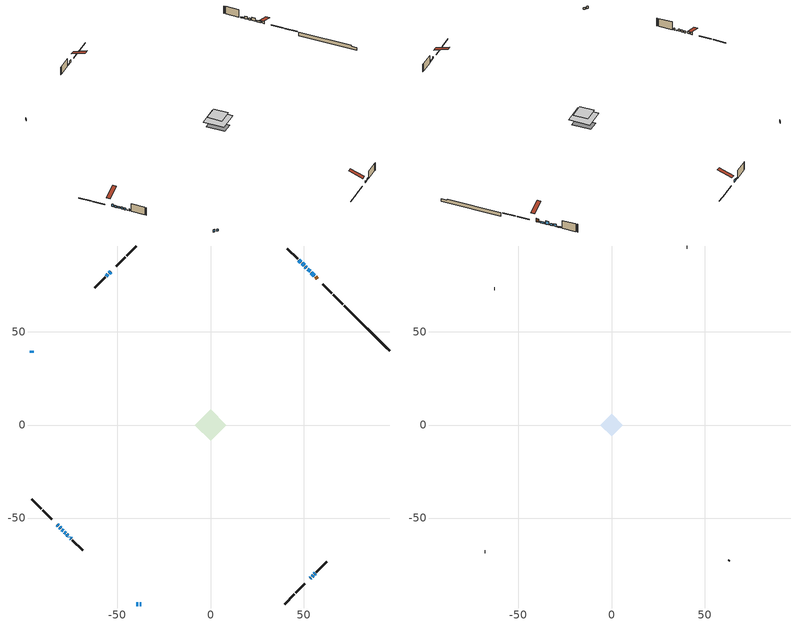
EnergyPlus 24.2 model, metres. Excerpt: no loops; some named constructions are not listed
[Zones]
conditioned space
 floor adiabatic (AdiabaticFloorConstruction): -8.58,0 0,8.58 8.58,0 0,-8.58 z2.75
 floor foundation (Slab1 construction): -6.09,1.74 -1.74,6.09 6.09,-1.74 1.74,-6.09 z-2.03
 wall outside (RimJoist1 construction): 39.86,-96.22 45.11,-90.96 / -96.22,-39.86 -90.96,-45.11 / -39.86,96.22 -45.11,90.96 / 71.21,64.87 65.95,70.13 z0.31:0.61
 wall outside (RimJoist2 construction): 45.77,-90.3 50.76,-85.31 / -90.3,-45.77 -85.31,-50.76 / -45.77,90.3 -50.76,85.31 / 65.29,70.78 60.3,75.77 z0.31:0.61
 wall outside (AdiabaticWallConstruction 1): 57.43,78.64 56.49,79.59 z0.31:2.34
 wall outside (AdiabaticWallConstruction): 55.83,80.25 54.18,81.9 z0.31:1.3; 53.63,-82.44 53.91,-82.17 / -81.14,-54.94 -80.49,-55.58 / -78.53,-57.54 -77.92,-58.15 / -77.27,-58.81 -76.65,-59.42 / -38.01,-96.22 -37.1,-96.22 / -75.18,-60.89 -74.88,-61.19 z0.31:1.53; 53.52,82.55 52.24,83.83 z0.31:2.39; 51.59,84.49 50.94,85.13 z0.31:1.38; 50.29,85.79 49.21,86.87 / -53.63,82.44 -54.5,81.58 z0.31:1.83; -96.22,39.86 -96.22,38.94 / -82.44,-53.63 -81.79,-54.28 / -39.86,-96.22 -38.94,-96.22 z0.31:1.84; 48.55,87.52 47.45,88.62 / -55.15,80.92 -56.02,80.06 / 54.56,-81.51 55.21,-80.86 z0.31:0.95; -79.84,-56.24 -79.19,-56.89 z0.31:1.35; 55.87,-80.21 56.3,-79.77 z0.31:1.33; -76,-60.07 -75.83,-60.24 z0.3:0.54
 wall outside (Wall1 construction): 56.96,-79.12 62.47,-73.61 / -74.23,-61.85 -68.72,-67.36 / -56.67,79.4 -62.18,73.89 / 46.8,89.28 41.29,94.79 z0.31:5.19
 wall foundation (FoundationWall1 construction): 71.86,64.21,-2.03 71.86,64.21,0.31 93.78,42.29,0.31 93.78,42.29,-0.37 96.22,39.86,-0.37 96.22,39.86,-2.03
 window (WindowConstruction): 55.83,80.25 54.18,81.9 z0.31:1.3
 window (WindowConstruction 16): 53.63,-82.44 53.91,-82.17 z0.31:1.53
 window (WindowConstruction 7): 53.52,82.55 52.25,83.83 z0.31:2.39
 window (WindowConstruction 8): 51.59,84.49 50.94,85.13 z0.31:1.38
 window (WindowConstruction 9): 50.28,85.79 49.21,86.87 z0.31:1.83
 window (WindowConstruction 10): -53.63,82.44 -54.5,81.58 z0.31:1.83
 window (WindowConstruction 11): -96.22,39.86 -96.22,38.94 z0.31:1.83
 window (WindowConstruction 12): -82.44,-53.63 -81.8,-54.28 z0.31:1.83
 window (WindowConstruction 13): -81.14,-54.94 -80.49,-55.58 z0.31:1.53
 window (WindowConstruction 14): -39.86,-96.22 -38.94,-96.22 z0.31:1.83
 window (WindowConstruction 17): 48.55,87.52 47.46,88.62 z0.31:0.94
 window (WindowConstruction 18): -55.15,80.92 -56.01,80.06 z0.31:0.94
 window (WindowConstruction 19): 54.57,-81.51 55.21,-80.86 z0.31:0.94
 window (WindowConstruction 1): -79.84,-56.24 -79.19,-56.89 z0.31:1.35
 window (WindowConstruction 2): 55.87,-80.21 56.3,-79.78 z0.31:1.32
 window (WindowConstruction 3): -78.53,-57.54 -77.92,-58.15 z0.31:1.53
 window (WindowConstruction 4): -77.26,-58.81 -76.65,-59.42 z0.31:1.53
 window (WindowConstruction 5): -76,-60.08 -75.84,-60.24 z0.31:0.54
 window (WindowConstruction 6): -38.01,-96.22 -37.1,-96.22 z0.31:1.53
 window (WindowConstruction 15): -75.18,-60.9 -74.88,-61.19 z0.31:1.53
 door (Door): 57.43,78.64 56.49,79.59 z0.31:2.34
 ceiling adiabatic (AdiabaticFloorConstruction): 0,-8.58 8.58,0 0,8.58 -8.58,0 z2.75
attic - vented
 floor to conditioned space (Floor1 construction Reversed): -6.07,0 0,6.07 6.07,0 0,-6.07 z5.19
 wall outside (Wall3 construction): 63.13,-72.95 63.24,-72.83 / -68.06,-68.02 -67.94,-68.13 / -62.84,73.24 -62.96,73.12 / 40.63,95.45 40.51,95.56 z0.31:5.19
 roof outside (Roof1 construction): 52.98,-83.1,5.19 47.07,-77.19,7.97 45.51,-78.75,7.97 51.42,-84.66,5.19; -83.1,-52.98,5.19 -77.19,-47.07,7.97 -78.75,-45.51,7.97 -84.66,-51.42,5.19; -52.98,83.1,5.19 -47.07,77.19,7.97 -45.51,78.75,7.97 -51.42,84.66,5.19; 58.09,77.99,5.19 52.18,72.08,7.97 53.74,70.52,7.97 59.64,76.43,5.19
[Material] Roughness=Rough; Thermal Absorptance=0.9
Name | Thickness {m} | Conductivity {W/m-K} | Density {kg/m3} | Specific Heat {J/kg-K} | Solar Absorptance | Visible Absorptance
ceiling loosefill ins | 0.254 | 0.0480833 | 16.02 | 1046.75 | 0.7 | 0.7
ceiling stud and cavity | 0.1397 | 0.521945 | 65.682 | 1177.47 | 0.7 | 0.7
gypsum board | 0.0127 | 0.160291 | 801 | 837.4 | 0.6 | 0.6
[Construction]
Floor1 construction: ceiling loosefill ins, ceiling stud and cavity, gypsum board
[EnergyManagementSystem:OutputVariable] Type of Data in Variable=Summed; Update Frequency=ZoneTimestep
Name | EMS Variable | EMS Program or Subroutine | Units
clg_unmet_hours_annual_outvar; Energy Management System Output Variable 4 | clg_unmet_hours | unmet_hours_program | hr
loads_htg_roofs_annual_outvar; Energy Management System Output Variable 5 | loads_htg_roofs | component_loads_program | J
loads_htg_ceilings_annual_outvar; Energy Management System Output Variable 6 | loads_htg_ceilings | component_loads_program | J
loads_htg_walls_annual_outvar; Energy Management System Output Variable 7 | loads_htg_walls | component_loads_program | J
loads_htg_rim_joists_annual_outvar; Energy Management System Output Variable 8 | loads_htg_rim_joists | component_loads_program | J
loads_htg_foundation_walls_annual_outvar; Energy Management System Output Variable 9 | loads_htg_foundation_walls | component_loads_program | J
loads_htg_doors_annual_outvar; Energy Management System Output Variable 10 | loads_htg_doors | component_loads_program | J
loads_htg_windows_conduction_annual_outvar; Energy Management System Output Variable 11 | loads_htg_windows_conduction | component_loads_program | J
loads_htg_windows_solar_annual_outvar; Energy Management System Output Variable 12 | loads_htg_windows_solar | component_loads_program | J
loads_htg_skylights_conduction_annual_outvar; Energy Management System Output Variable 13 | loads_htg_skylights_conduction | component_loads_program | J
loads_htg_skylights_solar_annual_outvar; Energy Management System Output Variable 14 | loads_htg_skylights_solar | component_loads_program | J
loads_htg_floors_annual_outvar; Energy Management System Output Variable 15 | loads_htg_floors | component_loads_program | J
loads_htg_slabs_annual_outvar; Energy Management System Output Variable 16 | loads_htg_slabs | component_loads_program | J
loads_htg_internal_mass_annual_outvar; Energy Management System Output Variable 17 | loads_htg_internal_mass | component_loads_program | J
loads_htg_infil_annual_outvar; Energy Management System Output Variable 18 | loads_htg_infil | component_loads_program | J
loads_htg_natvent_annual_outvar; Energy Management System Output Variable 19 | loads_htg_natvent | component_loads_program | J
loads_htg_mechvent_annual_outvar; Energy Management System Output Variable 20 | loads_htg_mechvent | component_loads_program | J
loads_htg_whf_annual_outvar; Energy Management System Output Variable 21 | loads_htg_whf | component_loads_program | J
loads_htg_ducts_annual_outvar; Energy Management System Output Variable 22 | loads_htg_ducts | component_loads_program | J
loads_htg_intgains_annual_outvar; Energy Management System Output Variable 23 | loads_htg_intgains | component_loads_program | J
loads_htg_lighting_annual_outvar; Energy Management System Output Variable 24 | loads_htg_lighting | component_loads_program | J
loads_clg_roofs_annual_outvar; Energy Management System Output Variable 25 | loads_clg_roofs | component_loads_program | J
loads_clg_ceilings_annual_outvar; Energy Management System Output Variable 26 | loads_clg_ceilings | component_loads_program | J
loads_clg_walls_annual_outvar; Energy Management System Output Variable 27 | loads_clg_walls | component_loads_program | J
loads_clg_rim_joists_annual_outvar; Energy Management System Output Variable 28 | loads_clg_rim_joists | component_loads_program | J
loads_clg_foundation_walls_annual_outvar; Energy Management System Output Variable 29 | loads_clg_foundation_walls | component_loads_program | J
loads_clg_doors_annual_outvar; Energy Management System Output Variable 30 | loads_clg_doors | component_loads_program | J
loads_clg_windows_conduction_annual_outvar; Energy Management System Output Variable 31 | loads_clg_windows_conduction | component_loads_program | J
loads_clg_windows_solar_annual_outvar; Energy Management System Output Variable 32 | loads_clg_windows_solar | component_loads_program | J
loads_clg_skylights_conduction_annual_outvar; Energy Management System Output Variable 33 | loads_clg_skylights_conduction | component_loads_program | J
loads_clg_skylights_solar_annual_outvar; Energy Management System Output Variable 34 | loads_clg_skylights_solar | component_loads_program | J
loads_clg_floors_annual_outvar; Energy Management System Output Variable 35 | loads_clg_floors | component_loads_program | J
loads_clg_slabs_annual_outvar; Energy Management System Output Variable 36 | loads_clg_slabs | component_loads_program | J
loads_clg_internal_mass_annual_outvar; Energy Management System Output Variable 37 | loads_clg_internal_mass | component_loads_program | J
loads_clg_infil_annual_outvar; Energy Management System Output Variable 38 | loads_clg_infil | component_loads_program | J
loads_clg_natvent_annual_outvar; Energy Management System Output Variable 39 | loads_clg_natvent | component_loads_program | J
loads_clg_mechvent_annual_outvar; Energy Management System Output Variable 40 | loads_clg_mechvent | component_loads_program | J
loads_clg_whf_annual_outvar; Energy Management System Output Variable 41 | loads_clg_whf | component_loads_program | J
loads_clg_ducts_annual_outvar; Energy Management System Output Variable 42 | loads_clg_ducts | component_loads_program | J
loads_clg_intgains_annual_outvar; Energy Management System Output Variable 43 | loads_clg_intgains | component_loads_program | J
loads_clg_lighting_annual_outvar; Energy Management System Output Variable 44 | loads_clg_lighting | component_loads_program | J
loads_htg_tot_annual_outvar; Energy Management System Output Variable 1; Energy Management System Output Variable 45 | loads_htg_tot | total_loads_program | J
loads_clg_tot_annual_outvar; Energy Management System Output Variable 2; Energy Management System Output Variable 46 | loads_clg_tot | total_loads_program | J
Energy Management System Output Variable 3 | htg_unmet_hours | unmet_hours_program | hr
[Schedule:Day:Interval]
interior lighting schedule day: No, 01:00, 0.108182, 04:00, 0.0901515, 05:00, 0.0991667, 06:00, 0.162273, 07:00, 0.270455, 08:00, 0.342576, 10:00, 0.369621, 11:00, 0.351591, 12:00, 0.333561, 13:00, 0.324545, 14:00, 0.31553, 15:00, 0.333561, 16:00, 0.369621, 17:00, 0.450758, 18:00, 0.585985, 19:00, 0.775303, 20:00, 0.955606, 21:00, 0.991667, 22:00, 0.712197, 23:00, 0.360606, 24:00, 0.162273
interior lighting schedule day 1: No, 01:00, 0.100909, 04:00, 0.0840909, 05:00, 0.0925, 06:00, 0.151364, 07:00, 0.252273, 08:00, 0.319545, 10:00, 0.344773, 11:00, 0.327955, 12:00, 0.311136, 13:00, 0.302727, 14:00, 0.294318, 15:00, 0.311136, 16:00, 0.344773, 17:00, 0.420455, 18:00, 0.546591, 19:00, 0.723182, 20:00, 0.891364, 21:00, 0.925, 22:00, 0.664318, 23:00, 0.336364, 24:00, 0.151364
interior lighting schedule day 2: No, 01:00, 0.0927273, 04:00, 0.0772727, 05:00, 0.085, 06:00, 0.139091, 07:00, 0.231818, 08:00, 0.293636, 10:00, 0.316818, 11:00, 0.301364, 12:00, 0.285909, 13:00, 0.278182, 14:00, 0.270455, 15:00, 0.285909, 16:00, 0.316818, 17:00, 0.386364, 18:00, 0.502273, 19:00, 0.664545, 20:00, 0.819091, 21:00, 0.85, 22:00, 0.610455, 23:00, 0.309091, 24:00, 0.139091
interior lighting schedule day 3: No, 01:00, 0.0845455, 04:00, 0.0704545, 05:00, 0.0775, 06:00, 0.126818, 07:00, 0.211364, 08:00, 0.267727, 10:00, 0.288864, 11:00, 0.274773, 12:00, 0.260682, 13:00, 0.253636, 14:00, 0.246591, 15:00, 0.260682, 16:00, 0.288864, 17:00, 0.352273, 18:00, 0.457955, 19:00, 0.605909, 20:00, 0.746818, 21:00, 0.775, 22:00, 0.556591, 23:00, 0.281818, 24:00, 0.126818
interior lighting schedule day 4: No, 01:00, 0.0763636, 04:00, 0.0636364, 05:00, 0.07, 06:00, 0.114545, 07:00, 0.190909, 08:00, 0.241818, 10:00, 0.260909, 11:00, 0.248182, 12:00, 0.235455, 13:00, 0.229091, 14:00, 0.222727, 15:00, 0.235455, 16:00, 0.260909, 17:00, 0.318182, 18:00, 0.413636, 19:00, 0.547273, 20:00, 0.674545, 21:00, 0.7, 22:00, 0.502727, 23:00, 0.254545, 24:00, 0.114545
interior lighting schedule day 5: No, 01:00, 0.0727273, 04:00, 0.0606061, 05:00, 0.0666667, 06:00, 0.109091, 07:00, 0.181818, 08:00, 0.230303, 10:00, 0.248485, 11:00, 0.236364, 12:00, 0.224242, 13:00, 0.218182, 14:00, 0.212121, 15:00, 0.224242, 16:00, 0.248485, 17:00, 0.30303, 18:00, 0.393939, 19:00, 0.521212, 20:00, 0.642424, 21:00, 0.666667, 22:00, 0.478788, 23:00, 0.242424, 24:00, 0.109091
interior lighting schedule day 6: No, 01:00, 0.0745455, 04:00, 0.0621212, 05:00, 0.0683333, 06:00, 0.111818, 07:00, 0.186364, 08:00, 0.236061, 10:00, 0.254697, 11:00, 0.242273, 12:00, 0.229848, 13:00, 0.223636, 14:00, 0.217424, 15:00, 0.229848, 16:00, 0.254697, 17:00, 0.310606, 18:00, 0.403788, 19:00, 0.534242, 20:00, 0.658485, 21:00, 0.683333, 22:00, 0.490758, 23:00, 0.248485, 24:00, 0.111818
interior lighting schedule day 7: No, 01:00, 0.08, 04:00, 0.0666667, 05:00, 0.0733333, 06:00, 0.12, 07:00, 0.2, 08:00, 0.253333, 10:00, 0.273333, 11:00, 0.26, 12:00, 0.246667, 13:00, 0.24, 14:00, 0.233333, 15:00, 0.246667, 16:00, 0.273333, 17:00, 0.333333, 18:00, 0.433333, 19:00, 0.573333, 20:00, 0.706667, 21:00, 0.733333, 22:00, 0.526667, 23:00, 0.266667, 24:00, 0.12
interior lighting schedule day 8: No, 01:00, 0.0890909, 04:00, 0.0742424, 05:00, 0.0816667, 06:00, 0.133636, 07:00, 0.222727, 08:00, 0.282121, 10:00, 0.304394, 11:00, 0.289545, 12:00, 0.274697, 13:00, 0.267273, 14:00, 0.259848, 15:00, 0.274697, 16:00, 0.304394, 17:00, 0.371212, 18:00, 0.482576, 19:00, 0.638485, 20:00, 0.78697, 21:00, 0.816667, 22:00, 0.586515, 23:00, 0.29697, 24:00, 0.133636
interior lighting schedule day 9: No, 01:00, 0.0972727, 04:00, 0.0810606, 05:00, 0.0891667, 06:00, 0.145909, 07:00, 0.243182, 08:00, 0.30803, 10:00, 0.332348, 11:00, 0.316136, 12:00, 0.299924, 13:00, 0.291818, 14:00, 0.283712, 15:00, 0.299924, 16:00, 0.332348, 17:00, 0.405303, 18:00, 0.526894, 19:00, 0.697121, 20:00, 0.859242, 21:00, 0.891667, 22:00, 0.640379, 23:00, 0.324242, 24:00, 0.145909
interior lighting schedule day 10: No, 01:00, 0.105455, 04:00, 0.0878788, 05:00, 0.0966667, 06:00, 0.158182, 07:00, 0.263636, 08:00, 0.333939, 10:00, 0.360303, 11:00, 0.342727, 12:00, 0.325152, 13:00, 0.316364, 14:00, 0.307576, 15:00, 0.325152, 16:00, 0.360303, 17:00, 0.439394, 18:00, 0.571212, 19:00, 0.755758, 20:00, 0.931515, 21:00, 0.966667, 22:00, 0.694242, 23:00, 0.351515, 24:00, 0.158182
interior lighting schedule day 11: No, 01:00, 0.109091, 04:00, 0.0909091, 05:00, 0.1, 06:00, 0.163636, 07:00, 0.272727, 08:00, 0.345455, 10:00, 0.372727, 11:00, 0.354545, 12:00, 0.336364, 13:00, 0.327273, 14:00, 0.318182, 15:00, 0.336364, 16:00, 0.372727, 17:00, 0.454545, 18:00, 0.590909, 19:00, 0.781818, 20:00, 0.963636, 21:00, 1, 22:00, 0.718182, 23:00, 0.363636, 24:00, 0.163636
interior lighting schedule default day; occupants schedule default day; clothes dryer schedule default day; cooking range schedule default day; mech vent bath fan 0 schedule default day; mech vent bath fan 1 schedule default day; mech vent range fan 0 schedule default day; misc plug loads schedule default day; general water use schedule default day; heating setpoint default day; cooling setpoint default day; clothes dryer exhaust 0 schedule default day; cooling season schedule day; cooling season schedule day 2; cooling season schedule default day; exterior lighting schedule default day; natural vent schedule default day: No, 24:00, 0
occupants schedule day: No, 05:00, 0.426829, 06:00, 0.719512, 07:00, 1, 08:00, 0.670732, 09:00, 0.329268, 14:00, 0.170732, 15:00, 0.231707, 16:00, 0.329268, 17:00, 0.5, 18:00, 0.670732, 19:00, 0.829268, 21:00, 1, 22:00, 0.853659, 23:00, 0.646341, 24:00, 0.426829
clothes dryer schedule day; clothes dryer exhaust 0 schedule day: No, 01:00, 0.123457, 02:00, 0.0740741, 03:00, 0.0493827, 04:00, 0.0246914, 05:00, 0.0493827, 06:00, 0.0740741, 07:00, 0.197531, 08:00, 0.395062, 09:00, 0.592593, 10:00, 0.839506, 11:00, 0.962963, 12:00, 1, 13:00, 0.91358, 14:00, 0.82716, 15:00, 0.716049, 16:00, 0.753086, 17:00, 0.679012, 18:00, 0.666667, 20:00, 0.62963, 21:00, 0.641975, 22:00, 0.666667, 23:00, 0.54321, 24:00, 0.296296
cooking range schedule day: No, 05:00, 0.0597015, 06:00, 0.11194, 07:00, 0.171642, 08:00, 0.291045, 11:00, 0.343284, 12:00, 0.402985, 13:00, 0.462687, 14:00, 0.343284, 15:00, 0.291045, 16:00, 0.402985, 17:00, 0.567164, 18:00, 1, 19:00, 0.850746, 20:00, 0.432836, 21:00, 0.291045, 22:00, 0.231343, 23:00, 0.171642, 24:00, 0.11194
mech vent bath fan 0 schedule day; mech vent bath fan 1 schedule day: No, 07:00, 0, 08:00, 1, 09:00, 0.2, 24:00, 0
mech vent range fan 0 schedule day: No, 18:00, 0, 19:00, 1, 20:00, 0.2, 24:00, 0
misc plug loads schedule day: No, 06:00, 0.705882, 07:00, 0.745098, 08:00, 0.803922, 15:00, 0.823529, 16:00, 0.862745, 17:00, 0.921569, 18:00, 0.980392, 19:00, 1, 20:00, 0.980392, 21:00, 0.941176, 22:00, 0.862745, 23:00, 0.784314, 24:00, 0.72549
general water use schedule day: No, 01:00, 0.315068, 03:00, 0.287671, 04:00, 0.342466, 05:00, 0.369863, 06:00, 0.520548, 07:00, 0.60274, 08:00, 0.534247, 10:00, 0.506849, 11:00, 0.465753, 14:00, 0.479452, 15:00, 0.534247, 16:00, 0.589041, 17:00, 0.69863, 18:00, 0.876712, 19:00, 0.890411, 20:00, 0.986301, 21:00, 1, 22:00, 0.863014, 23:00, 0.616438, 24:00, 0.465753
heating setpoint day: No, 07:00, 18, 23:00, 21, 24:00, 18
cooling setpoint day: No, 24:00, 25
cooling season schedule day 1: No, 24:00, 1
exterior lighting schedule day: No, 01:00, 0.566667, 03:00, 0.524167, 05:00, 0.495833, 06:00, 0.5525, 07:00, 0.623333, 08:00, 0.580833, 09:00, 0.439167, 10:00, 0.354167, 12:00, 0.34, 13:00, 0.354167, 14:00, 0.396667, 15:00, 0.425, 16:00, 0.495833, 17:00, 0.623333, 18:00, 0.793333, 19:00, 0.906667, 20:00, 0.963333, 21:00, 0.991667, 22:00, 0.920833, 23:00, 0.793333, 24:00, 0.665833
exterior lighting schedule day 1: No, 01:00, 0.528571, 03:00, 0.488929, 05:00, 0.4625, 06:00, 0.515357, 07:00, 0.581429, 08:00, 0.541786, 09:00, 0.409643, 10:00, 0.330357, 12:00, 0.317143, 13:00, 0.330357, 14:00, 0.37, 15:00, 0.396429, 16:00, 0.4625, 17:00, 0.581429, 18:00, 0.74, 19:00, 0.845714, 20:00, 0.898571, 21:00, 0.925, 22:00, 0.858929, 23:00, 0.74, 24:00, 0.621071
exterior lighting schedule day 10: No, 01:00, 0.552381, 03:00, 0.510952, 05:00, 0.483333, 06:00, 0.538571, 07:00, 0.607619, 08:00, 0.56619, 09:00, 0.428095, 10:00, 0.345238, 12:00, 0.331429, 13:00, 0.345238, 14:00, 0.386667, 15:00, 0.414286, 16:00, 0.483333, 17:00, 0.607619, 18:00, 0.773333, 19:00, 0.88381, 20:00, 0.939048, 21:00, 0.966667, 22:00, 0.897619, 23:00, 0.773333, 24:00, 0.649048
exterior lighting schedule day 11: No, 01:00, 0.571429, 03:00, 0.528571, 05:00, 0.5, 06:00, 0.557143, 07:00, 0.628571, 08:00, 0.585714, 09:00, 0.442857, 10:00, 0.357143, 12:00, 0.342857, 13:00, 0.357143, 14:00, 0.4, 15:00, 0.428571, 16:00, 0.5, 17:00, 0.628571, 18:00, 0.8, 19:00, 0.914286, 20:00, 0.971429, 21:00, 1, 22:00, 0.928571, 23:00, 0.8, 24:00, 0.671429
exterior lighting schedule day 2: No, 01:00, 0.485714, 03:00, 0.449286, 05:00, 0.425, 06:00, 0.473571, 07:00, 0.534286, 08:00, 0.497857, 09:00, 0.376429, 10:00, 0.303571, 12:00, 0.291429, 13:00, 0.303571, 14:00, 0.34, 15:00, 0.364286, 16:00, 0.425, 17:00, 0.534286, 18:00, 0.68, 19:00, 0.777143, 20:00, 0.825714, 21:00, 0.85, 22:00, 0.789286, 23:00, 0.68, 24:00, 0.570714
exterior lighting schedule day 3: No, 01:00, 0.442857, 03:00, 0.409643, 05:00, 0.3875, 06:00, 0.431786, 07:00, 0.487143, 08:00, 0.453929, 09:00, 0.343214, 10:00, 0.276786, 12:00, 0.265714, 13:00, 0.276786, 14:00, 0.31, 15:00, 0.332143, 16:00, 0.3875, 17:00, 0.487143, 18:00, 0.62, 19:00, 0.708571, 20:00, 0.752857, 21:00, 0.775, 22:00, 0.719643, 23:00, 0.62, 24:00, 0.520357
exterior lighting schedule day 4: No, 01:00, 0.4, 03:00, 0.37, 05:00, 0.35, 06:00, 0.39, 07:00, 0.44, 08:00, 0.41, 09:00, 0.31, 10:00, 0.25, 12:00, 0.24, 13:00, 0.25, 14:00, 0.28, 15:00, 0.3, 16:00, 0.35, 17:00, 0.44, 18:00, 0.56, 19:00, 0.64, 20:00, 0.68, 21:00, 0.7, 22:00, 0.65, 23:00, 0.56, 24:00, 0.47
exterior lighting schedule day 5: No, 01:00, 0.380952, 03:00, 0.352381, 05:00, 0.333333, 06:00, 0.371429, 07:00, 0.419048, 08:00, 0.390476, 09:00, 0.295238, 10:00, 0.238095, 12:00, 0.228571, 13:00, 0.238095, 14:00, 0.266667, 15:00, 0.285714, 16:00, 0.333333, 17:00, 0.419048, 18:00, 0.533333, 19:00, 0.609524, 20:00, 0.647619, 21:00, 0.666667, 22:00, 0.619048, 23:00, 0.533333, 24:00, 0.447619
exterior lighting schedule day 6: No, 01:00, 0.390476, 03:00, 0.36119, 05:00, 0.341667, 06:00, 0.380714, 07:00, 0.429524, 08:00, 0.400238, 09:00, 0.302619, 10:00, 0.244048, 12:00, 0.234286, 13:00, 0.244048, 14:00, 0.273333, 15:00, 0.292857, 16:00, 0.341667, 17:00, 0.429524, 18:00, 0.546667, 19:00, 0.624762, 20:00, 0.66381, 21:00, 0.683333, 22:00, 0.634524, 23:00, 0.546667, 24:00, 0.45881
exterior lighting schedule day 7: No, 01:00, 0.419048, 03:00, 0.387619, 05:00, 0.366667, 06:00, 0.408571, 07:00, 0.460952, 08:00, 0.429524, 09:00, 0.324762, 10:00, 0.261905, 12:00, 0.251429, 13:00, 0.261905, 14:00, 0.293333, 15:00, 0.314286, 16:00, 0.366667, 17:00, 0.460952, 18:00, 0.586667, 19:00, 0.670476, 20:00, 0.712381, 21:00, 0.733333, 22:00, 0.680952, 23:00, 0.586667, 24:00, 0.492381
exterior lighting schedule day 8: No, 01:00, 0.466667, 03:00, 0.431667, 05:00, 0.408333, 06:00, 0.455, 07:00, 0.513333, 08:00, 0.478333, 09:00, 0.361667, 10:00, 0.291667, 12:00, 0.28, 13:00, 0.291667, 14:00, 0.326667, 15:00, 0.35, 16:00, 0.408333, 17:00, 0.513333, 18:00, 0.653333, 19:00, 0.746667, 20:00, 0.793333, 21:00, 0.816667, 22:00, 0.758333, 23:00, 0.653333, 24:00, 0.548333
exterior lighting schedule day 9: No, 01:00, 0.509524, 03:00, 0.47131, 05:00, 0.445833, 06:00, 0.496786, 07:00, 0.560476, 08:00, 0.522262, 09:00, 0.394881, 10:00, 0.318452, 12:00, 0.305714, 13:00, 0.318452, 14:00, 0.356667, 15:00, 0.382143, 16:00, 0.445833, 17:00, 0.560476, 18:00, 0.713333, 19:00, 0.815238, 20:00, 0.86619, 21:00, 0.891667, 22:00, 0.827976, 23:00, 0.713333, 24:00, 0.59869
[Schedule:Week:Daily]
heating setpoint Week Rule - Jan1-Dec31: heating setpoint day, heating setpoint day, heating setpoint day, heating setpoint day, heating setpoint day, heating setpoint day, heating setpoint day, heating setpoint default day, heating setpoint default day, heating setpoint default day, heating setpoint default day, heating setpoint default day
cooling setpoint Week Rule - Jan1-Dec31: cooling setpoint day, cooling setpoint day, cooling setpoint day, cooling setpoint day, cooling setpoint day, cooling setpoint day, cooling setpoint day, cooling setpoint default day, cooling setpoint default day, cooling setpoint default day, cooling setpoint default day, cooling setpoint default day
clothes dryer exhaust 0 schedule Week Rule - Jan1-Dec31: clothes dryer exhaust 0 schedule day, clothes dryer exhaust 0 schedule day, clothes dryer exhaust 0 schedule day, clothes dryer exhaust 0 schedule day, clothes dryer exhaust 0 schedule day, clothes dryer exhaust 0 schedule day, clothes dryer exhaust 0 schedule day, clothes dryer exhaust 0 schedule default day, clothes dryer exhaust 0 schedule default day, clothes dryer exhaust 0 schedule default day, clothes dryer exhaust 0 schedule default day, clothes dryer exhaust 0 schedule default day
cooling season schedule Week Rule - Jan1-May26: cooling season schedule day, cooling season schedule day, cooling season schedule day, cooling season schedule day, cooling season schedule day, cooling season schedule day, cooling season schedule day, cooling season schedule default day, cooling season schedule default day, cooling season schedule default day, cooling season schedule default day, cooling season schedule default day
cooling season schedule Week Rule - May27-Jun2: cooling season schedule day, cooling season schedule day, cooling season schedule day, cooling season schedule day, cooling season schedule day, cooling season schedule day 1, cooling season schedule day 1, cooling season schedule default day, cooling season schedule default day, cooling season schedule default day, cooling season schedule default day, cooling season schedule default day
cooling season schedule Week Rule - Jun3-Aug25: cooling season schedule day 1, cooling season schedule day 1, cooling season schedule day 1, cooling season schedule day 1, cooling season schedule day 1, cooling season schedule day 1, cooling season schedule day 1, cooling season schedule default day, cooling season schedule default day, cooling season schedule default day, cooling season schedule default day, cooling season schedule default day
cooling season schedule Week Rule - Aug26-Sep1: cooling season schedule day 1, cooling season schedule day 1, cooling season schedule day 1, cooling season schedule day 1, cooling season schedule day 1, cooling season schedule day 1, cooling season schedule day 2, cooling season schedule default day, cooling season schedule default day, cooling season schedule default day, cooling season schedule default day, cooling season schedule default day
cooling season schedule Week Rule - Sep2-Dec31: cooling season schedule day 2, cooling season schedule day 2, cooling season schedule day 2, cooling season schedule day 2, cooling season schedule day 2, cooling season schedule day 2, cooling season schedule day 2, cooling season schedule default day, cooling season schedule default day, cooling season schedule default day, cooling season schedule default day, cooling season schedule default day
exterior lighting schedule Week Rule - Apr1-Apr28: exterior lighting schedule day 3, exterior lighting schedule day 3, exterior lighting schedule day 3, exterior lighting schedule day 3, exterior lighting schedule day 3, exterior lighting schedule day 3, exterior lighting schedule day 3, exterior lighting schedule default day, exterior lighting schedule default day, exterior lighting schedule default day, exterior lighting schedule default day, exterior lighting schedule default day
exterior lighting schedule Week Rule - Apr29-May5: exterior lighting schedule day 3, exterior lighting schedule day 3, exterior lighting schedule day 4, exterior lighting schedule day 4, exterior lighting schedule day 4, exterior lighting schedule day 4, exterior lighting schedule day 4, exterior lighting schedule default day, exterior lighting schedule default day, exterior lighting schedule default day, exterior lighting schedule default day, exterior lighting schedule default day
exterior lighting schedule Week Rule - May6-May26: exterior lighting schedule day 4, exterior lighting schedule day 4, exterior lighting schedule day 4, exterior lighting schedule day 4, exterior lighting schedule day 4, exterior lighting schedule day 4, exterior lighting schedule day 4, exterior lighting schedule default day, exterior lighting schedule default day, exterior lighting schedule default day, exterior lighting schedule default day, exterior lighting schedule default day
exterior lighting schedule Week Rule - May27-Jun2: exterior lighting schedule day 4, exterior lighting schedule day 4, exterior lighting schedule day 4, exterior lighting schedule day 4, exterior lighting schedule day 4, exterior lighting schedule day 5, exterior lighting schedule day 5, exterior lighting schedule default day, exterior lighting schedule default day, exterior lighting schedule default day, exterior lighting schedule default day, exterior lighting schedule default day
exterior lighting schedule Week Rule - Jun3-Jun30: exterior lighting schedule day 5, exterior lighting schedule day 5, exterior lighting schedule day 5, exterior lighting schedule day 5, exterior lighting schedule day 5, exterior lighting schedule day 5, exterior lighting schedule day 5, exterior lighting schedule default day, exterior lighting schedule default day, exterior lighting schedule default day, exterior lighting schedule default day, exterior lighting schedule default day
exterior lighting schedule Week Rule - Jul1-Jul28: exterior lighting schedule day 6, exterior lighting schedule day 6, exterior lighting schedule day 6, exterior lighting schedule day 6, exterior lighting schedule day 6, exterior lighting schedule day 6, exterior lighting schedule day 6, exterior lighting schedule default day, exterior lighting schedule default day, exterior lighting schedule default day, exterior lighting schedule default day, exterior lighting schedule default day
exterior lighting schedule Week Rule - Jul29-Aug4: exterior lighting schedule day 6, exterior lighting schedule day 6, exterior lighting schedule day 6, exterior lighting schedule day 7, exterior lighting schedule day 7, exterior lighting schedule day 7, exterior lighting schedule day 7, exterior lighting schedule default day, exterior lighting schedule default day, exterior lighting schedule default day, exterior lighting schedule default day, exterior lighting schedule default day
exterior lighting schedule Week Rule - Aug5-Aug25: exterior lighting schedule day 7, exterior lighting schedule day 7, exterior lighting schedule day 7, exterior lighting schedule day 7, exterior lighting schedule day 7, exterior lighting schedule day 7, exterior lighting schedule day 7, exterior lighting schedule default day, exterior lighting schedule default day, exterior lighting schedule default day, exterior lighting schedule default day, exterior lighting schedule default day
exterior lighting schedule Week Rule - Aug26-Sep1: exterior lighting schedule day 7, exterior lighting schedule day 7, exterior lighting schedule day 7, exterior lighting schedule day 7, exterior lighting schedule day 7, exterior lighting schedule day 7, exterior lighting schedule day 8, exterior lighting schedule default day, exterior lighting schedule default day, exterior lighting schedule default day, exterior lighting schedule default day, exterior lighting schedule default day
exterior lighting schedule Week Rule - Sep2-Sep29: exterior lighting schedule day 8, exterior lighting schedule day 8, exterior lighting schedule day 8, exterior lighting schedule day 8, exterior lighting schedule day 8, exterior lighting schedule day 8, exterior lighting schedule day 8, exterior lighting schedule default day, exterior lighting schedule default day, exterior lighting schedule default day, exterior lighting schedule default day, exterior lighting schedule default day
exterior lighting schedule Week Rule - Sep30-Oct6: exterior lighting schedule day 8, exterior lighting schedule day 9, exterior lighting schedule day 9, exterior lighting schedule day 9, exterior lighting schedule day 9, exterior lighting schedule day 9, exterior lighting schedule day 9, exterior lighting schedule default day, exterior lighting schedule default day, exterior lighting schedule default day, exterior lighting schedule default day, exterior lighting schedule default day
exterior lighting schedule Week Rule - Oct7-Oct27: exterior lighting schedule day 9, exterior lighting schedule day 9, exterior lighting schedule day 9, exterior lighting schedule day 9, exterior lighting schedule day 9, exterior lighting schedule day 9, exterior lighting schedule day 9, exterior lighting schedule default day, exterior lighting schedule default day, exterior lighting schedule default day, exterior lighting schedule default day, exterior lighting schedule default day
exterior lighting schedule Week Rule - Oct28-Nov3: exterior lighting schedule day 9, exterior lighting schedule day 9, exterior lighting schedule day 9, exterior lighting schedule day 9, exterior lighting schedule day 10, exterior lighting schedule day 10, exterior lighting schedule day 10, exterior lighting schedule default day, exterior lighting schedule default day, exterior lighting schedule default day, exterior lighting schedule default day, exterior lighting schedule default day
exterior lighting schedule Week Rule - Nov4-Nov24: exterior lighting schedule day 10, exterior lighting schedule day 10, exterior lighting schedule day 10, exterior lighting schedule day 10, exterior lighting schedule day 10, exterior lighting schedule day 10, exterior lighting schedule day 10, exterior lighting schedule default day, exterior lighting schedule default day, exterior lighting schedule default day, exterior lighting schedule default day, exterior lighting schedule default day
exterior lighting schedule Week Rule - Nov25-Dec1: exterior lighting schedule day 10, exterior lighting schedule day 10, exterior lighting schedule day 10, exterior lighting schedule day 10, exterior lighting schedule day 10, exterior lighting schedule day 10, exterior lighting schedule day 11, exterior lighting schedule default day, exterior lighting schedule default day, exterior lighting schedule default day, exterior lighting schedule default day, exterior lighting schedule default day
exterior lighting schedule Week Rule - Dec2-Dec31: exterior lighting schedule day 11, exterior lighting schedule day 11, exterior lighting schedule day 11, exterior lighting schedule day 11, exterior lighting schedule day 11, exterior lighting schedule day 11, exterior lighting schedule day 11, exterior lighting schedule default day, exterior lighting schedule default day, exterior lighting schedule default day, exterior lighting schedule default day, exterior lighting schedule default day
natural vent schedule Week Rule - Jan1-Dec31: natural vent schedule default day, natural vent schedule default day, natural vent schedule default day, natural vent schedule default day, natural vent schedule default day, natural vent schedule default day, natural vent schedule default day, natural vent schedule default day, natural vent schedule default day, natural vent schedule default day, natural vent schedule default day, natural vent schedule default day
[Schedule:Year]
heating setpoint: heating setpoint Week Rule - Jan1-Dec31, 1, 1, 12, 31
cooling setpoint: cooling setpoint Week Rule - Jan1-Dec31, 1, 1, 12, 31
clothes dryer exhaust 0 schedule: clothes dryer exhaust 0 schedule Week Rule - Jan1-Dec31, 1, 1, 12, 31
cooling season schedule: cooling season schedule Week Rule - Jan1-May26, 1, 1, 5, 26, cooling season schedule Week Rule - May27-Jun2, 5, 27, 6, 2, cooling season schedule Week Rule - Jun3-Aug25, 6, 3, 8, 25, cooling season schedule Week Rule - Aug26-Sep1, 8, 26, 9, 1, cooling season schedule Week Rule - Sep2-Dec31, 9, 2, 12, 31
natural vent schedule: natural vent schedule Week Rule - Jan1-Dec31, 1, 1, 12, 31
